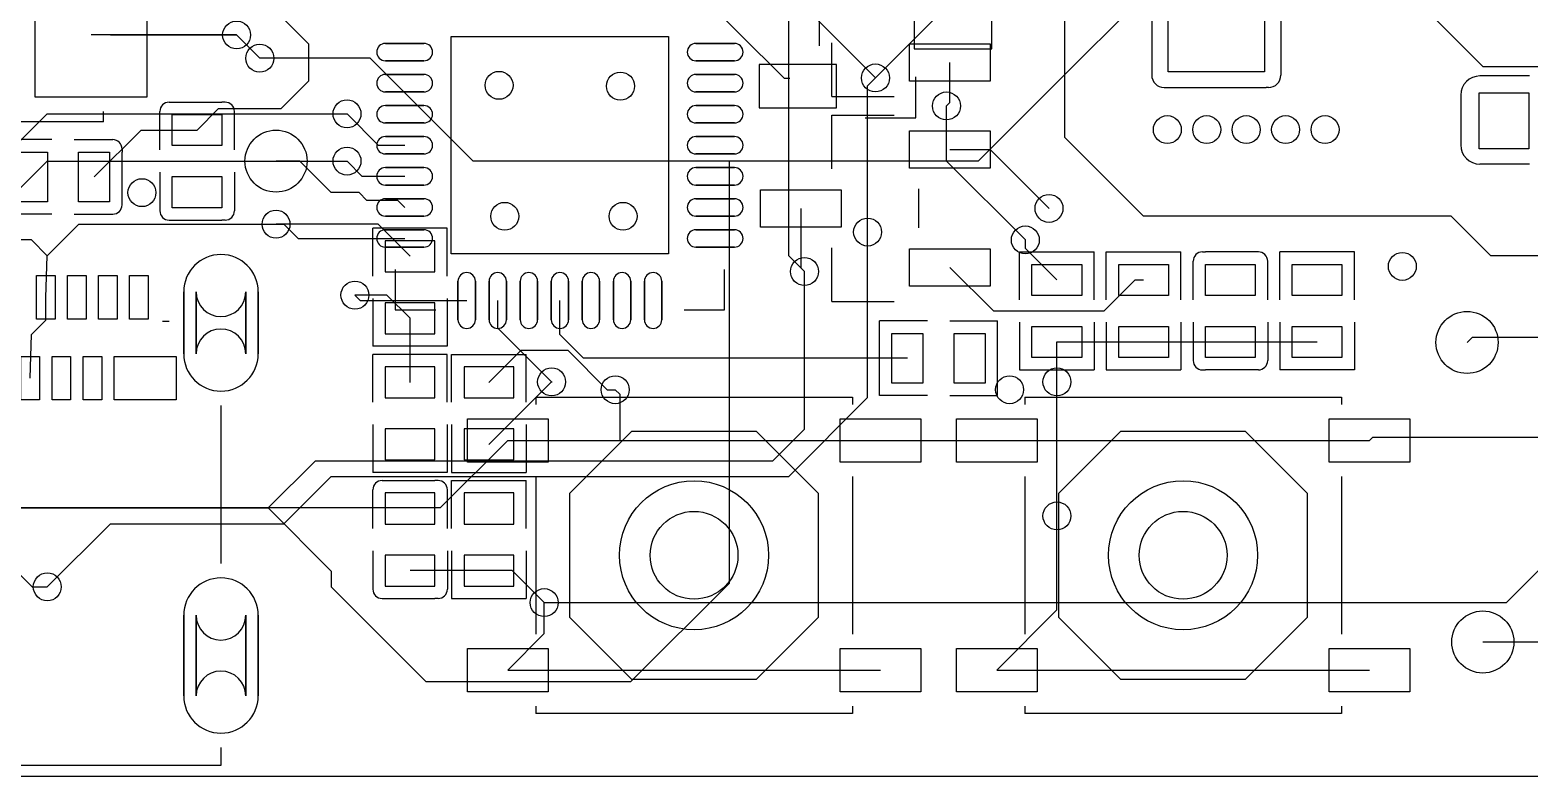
# Model space of a CAD drawing. Header units: millimetres. Extents: x 0 to 60, y 0 to 60.
# Drawn here: x 14.45 to 38.59, y 0 to 12.02 of the extents above; entities that cross this region are included whole.
import ezdxf

# ---------------------------------------------------------------- set-up
doc = ezdxf.new("R2010")
doc.units = ezdxf.units.MM

msp = doc.modelspace()

# ---------------------------------------------------------------- linework, layer by layer
for points in [[(22.733, 2.794), (38.227, 2.794), (43.815, 8.382), (43.815, 8.636), (49.147, 13.968), (49.655, 13.968), (53.594, 17.907), (56.642, 20.955), (56.642, 35.814), (56.134, 36.322), (51.943, 36.322), (50.673, 37.592), (39.878, 37.592)], [(6.223, 32.512), (4.953, 31.242), (4.953, 6.985), (8.29, 3.648), (13.888, 3.648), (14.488, 3.048), (14.732, 3.048)], [(33.599, 15.4), (33.599, 13.787), (29.718, 9.906), (21.59, 9.906), (19.931, 11.565), (18.153, 11.565)], [(3.683, 14.732), (2.286, 13.335), (2.286, 6.604), (4.572, 4.318), (18.288, 4.318), (19.304, 3.302), (19.304, 3.048), (20.828, 1.524), (24.13, 1.524), (25.715, 3.109), (25.715, 9.906)], [(22.146, 5.405), (21.059, 4.318), (9.525, 4.318), (7.62, 6.223), (7.62, 13.081), (6.223, 14.478), (6.223, 14.732)], [(26.924, 8.128), (26.67, 8.382), (26.67, 14.351), (27.178, 14.859), (31.242, 14.859), (31.445, 14.656), (31.808, 14.656)], [(38.948, 8.382), (38.948, 8.382), (37.973, 8.382), (37.338, 9.017), (32.385, 9.017), (31.115, 10.287), (31.115, 12.192), (32.766, 13.843), (33.553, 13.843)], [(35.941, 13.335), (37.846, 11.43), (39.624, 11.43)], [(17.145, 10.406), (17.49, 10.752), (18.496, 10.752), (18.943, 11.199), (18.943, 11.791), (17.907, 12.827)], [(25.138, 12.7), (26.596, 11.242), (26.69, 11.242)], [(28.067, 11.247), (28.067, 11.247), (26.868, 12.446)], [(27.167, 11.765), (27.167, 12.365)], [(32.515, 12.342), (32.515, 11.292)], [(34.595, 12.342), (34.595, 11.292)], [(28.067, 11.247), (29.012, 12.192), (29.19, 12.192)], [(17.78, 11.938), (15.436, 11.938)], [(15.748, 11.938), (15.748, 11.938), (17.78, 11.938)], [(18.154, 11.564), (17.78, 11.938)], [(17.78, 11.938), (17.78, 11.938), (18.154, 11.564)], [(27.366, 10.946), (27.366, 11.81)], [(29.21, 10.795), (29.266, 10.851), (29.266, 11.496)], [(27.902, 10.605), (28.717, 10.605), (28.717, 11.265)], [(27.94, 8.763), (27.94, 11.119), (28.067, 11.246)], [(38.6, 11.278), (37.8, 11.278)], [(27.366, 10.946), (28.366, 10.946)], [(32.715, 11.092), (32.755, 11.092)], [(32.735, 11.092), (32.755, 11.092)], [(32.755, 11.092), (34.355, 11.092)], [(34.395, 11.092), (34.355, 11.092)], [(37.49, 10.968), (37.49, 10.168)], [(12.7, 8.636), (14.732, 10.668), (19.558, 10.668)], [(15.635, 10.538), (15.635, 10.707)], [(16.545, 10.086), (16.545, 10.706)], [(16.695, 10.856), (16.745, 10.856)], [(16.745, 10.856), (17.545, 10.856)], [(17.595, 10.856), (17.545, 10.856)], [(17.745, 10.086), (17.745, 10.706)], [(20.488, 10.16), (20.066, 10.16), (19.558, 10.668)], [(27.366, 9.78), (27.366, 10.644)], [(27.366, 10.644), (28.366, 10.644)], [(30.48, 8.636), (29.21, 9.906), (29.21, 10.795)], [(15.635, 10.538), (11.035, 10.538)], [(15.486, 9.652), (16.241, 10.406), (17.145, 10.406)], [(14.709, 7.711), (14.732, 8.382), (14.478, 8.636), (14.211, 8.636), (12.705, 10.145), (11.712, 10.145)], [(14.806, 10.252), (14.186, 10.252)], [(15.166, 10.252), (15.786, 10.252)], [(13.335, 8.509), (14.732, 9.906), (19.558, 9.906)], [(15.936, 10.102), (15.936, 10.052)], [(15.936, 9.252), (15.936, 10.052)], [(20.488, 9.159), (20.376, 9.271), (19.878, 9.271), (19.751, 9.398), (19.304, 9.398), (18.796, 9.906), (18.415, 9.906)], [(20.488, 9.66), (19.804, 9.66), (19.558, 9.906)], [(29.266, 10.094), (29.911, 10.094), (30.861, 9.144)], [(36.02, 5.405), (36.076, 5.461), (42.545, 5.461), (43.815, 6.731), (43.815, 9.906)], [(16.545, 9.726), (16.545, 9.106)], [(17.745, 9.726), (17.745, 9.106)], [(38.6, 9.858), (37.8, 9.858)], [(28.766, 8.83), (28.766, 9.458)], [(15.936, 9.202), (15.936, 9.252)], [(14.806, 9.052), (14.186, 9.052)], [(15.166, 9.052), (15.786, 9.052)], [(16.695, 8.956), (16.745, 8.956)], [(16.745, 8.956), (17.545, 8.956)], [(17.595, 8.956), (17.545, 8.956)], [(26.924, 8.128), (26.868, 8.184), (26.868, 9.144)], [(1.27, 8.763), (5.715, 4.318), (18.288, 4.318), (19.05, 5.08), (26.416, 5.08), (26.924, 5.588), (26.924, 8.128)], [(14.732, 8.382), (15.24, 8.89), (18.542, 8.89), (18.773, 8.659), (20.488, 8.659)], [(14.732, 3.048), (15.748, 4.064), (18.542, 4.064), (19.304, 4.826), (26.67, 4.826), (27.94, 6.096), (27.94, 8.763)], [(20.574, 8.374), (20.058, 8.89), (18.415, 8.89)], [(21.173, 8.824), (19.973, 8.824)], [(19.973, 8.054), (19.973, 8.824)], [(21.173, 8.054), (21.173, 8.824)], [(27.366, 7.644), (27.366, 8.508)], [(30.988, 7.993), (30.48, 8.501), (30.48, 8.636)], [(30.387, 8.443), (31.587, 8.443)], [(30.387, 7.673), (30.387, 8.443)], [(31.587, 7.673), (31.587, 8.443)], [(31.784, 8.443), (32.984, 8.443)], [(31.784, 7.673), (31.784, 8.443)], [(32.984, 7.673), (32.984, 8.443)], [(33.182, 7.673), (33.182, 8.293)], [(33.332, 8.443), (33.382, 8.443)], [(34.182, 8.443), (33.382, 8.443)], [(34.232, 8.443), (34.182, 8.443)], [(34.382, 7.673), (34.382, 8.293)], [(35.778, 8.443), (34.578, 8.443)], [(34.578, 7.673), (34.578, 8.443)], [(35.778, 7.673), (35.778, 8.443)], [(20.336, 8.161), (20.336, 7.511), (20.986, 7.511)], [(24.986, 7.511), (25.636, 7.511), (25.636, 8.161)], [(29.266, 8.194), (29.967, 7.493), (31.75, 7.493), (32.25, 7.993), (32.385, 7.993)], [(19.685, 7.747), (19.771, 7.661), (21.486, 7.661)], [(20.574, 7.374), (20.201, 7.747), (19.685, 7.747)], [(14.458, 6.411), (14.478, 7.112), (14.709, 7.343), (14.709, 7.711)], [(19.973, 7.694), (19.973, 6.924)], [(21.173, 7.694), (21.173, 6.924)], [(22.852, 6.35), (21.986, 7.216), (21.986, 7.661)], [(28.583, 6.731), (23.368, 6.731), (22.987, 7.112), (22.987, 7.661)], [(27.366, 7.644), (28.366, 7.644)], [(16.586, 7.326), (16.697, 7.326)], [(20.574, 6.342), (20.574, 7.374)], [(28.132, 6.131), (28.132, 7.331)], [(28.902, 7.331), (28.132, 7.331)], [(29.262, 7.331), (30.032, 7.331)], [(30.032, 6.131), (30.032, 7.331)], [(30.387, 7.313), (30.387, 6.543)], [(31.587, 7.313), (31.587, 6.543)], [(31.784, 7.313), (31.784, 6.543)], [(32.984, 7.313), (32.984, 6.543)], [(33.182, 7.313), (33.182, 6.693)], [(34.382, 7.313), (34.382, 6.693)], [(34.578, 7.313), (34.578, 6.543)], [(35.778, 7.313), (35.778, 6.543)], [(37.592, 6.985), (37.678, 7.071), (40.259, 7.071)], [(21.173, 6.924), (19.973, 6.924)], [(21.173, 6.792), (19.973, 6.792)], [(19.973, 6.022), (19.973, 6.792)], [(21.173, 6.022), (21.173, 6.792)], [(21.243, 6.792), (22.443, 6.792)], [(21.243, 6.022), (21.243, 6.792)], [(21.844, 6.342), (22.36, 6.858), (23.114, 6.858), (23.749, 6.223), (23.876, 6.223)], [(22.443, 6.022), (22.443, 6.792)], [(30.988, 6.35), (30.988, 6.993)], [(30.988, 6.993), (32.385, 6.993)], [(32.385, 6.993), (33.782, 6.993)], [(33.782, 6.993), (35.179, 6.993)], [(30.387, 6.543), (31.587, 6.543)], [(31.784, 6.543), (32.984, 6.543)], [(33.332, 6.543), (33.382, 6.543)], [(34.182, 6.543), (33.382, 6.543)], [(34.232, 6.543), (34.182, 6.543)], [(35.778, 6.543), (34.578, 6.543)], [(21.844, 5.342), (22.852, 6.35), (22.86, 6.35)], [(30.988, 4.191), (30.988, 6.35)], [(22.596, 6.106), (27.696, 6.106)], [(22.596, 6.106), (22.596, 5.987)], [(23.876, 6.223), (23.949, 6.15), (23.949, 5.405)], [(27.696, 6.106), (27.696, 5.987)], [(28.902, 6.131), (28.132, 6.131)], [(29.262, 6.131), (30.032, 6.131)], [(30.47, 6.106), (35.57, 6.106)], [(30.47, 6.106), (30.47, 5.987)], [(35.57, 6.106), (35.57, 5.987)], [(17.528, 5.97), (17.528, 3.422)], [(19.973, 5.662), (19.973, 4.892)], [(21.173, 5.662), (21.173, 4.892)], [(21.243, 5.662), (21.243, 4.892)], [(22.443, 5.662), (22.443, 4.892)], [(22.146, 5.405), (28.146, 5.405)], [(28.146, 5.405), (30.02, 5.405)], [(30.02, 5.405), (36.02, 5.405)], [(21.173, 4.892), (19.973, 4.892)], [(21.243, 4.892), (22.443, 4.892)], [(19.974, 3.99), (19.974, 4.61)], [(20.124, 4.76), (20.174, 4.76)], [(20.174, 4.76), (20.974, 4.76)], [(21.024, 4.76), (20.974, 4.76)], [(21.174, 3.99), (21.174, 4.61)], [(21.243, 4.76), (22.443, 4.76)], [(21.243, 3.99), (21.243, 4.76)], [(22.443, 3.99), (22.443, 4.76)], [(22.596, 4.825), (22.596, 2.287)], [(27.696, 4.825), (27.696, 2.287)], [(30.47, 4.825), (30.47, 2.287)], [(35.57, 4.825), (35.57, 2.287)], [(30.02, 1.707), (30.988, 2.675), (30.988, 4.191)], [(19.974, 3.63), (19.974, 3.01)], [(21.174, 3.63), (21.174, 3.01)], [(21.243, 3.63), (21.243, 2.86)], [(22.443, 3.63), (22.443, 2.86)], [(21.844, 3.31), (20.574, 3.31), (20.574, 3.31)], [(22.733, 2.794), (22.217, 3.31), (21.844, 3.31)], [(20.124, 2.86), (20.174, 2.86)], [(20.174, 2.86), (20.974, 2.86)], [(21.024, 2.86), (20.974, 2.86)], [(21.243, 2.86), (22.443, 2.86)], [(22.146, 1.707), (22.733, 2.294), (22.733, 2.794)], [(40.259, 2.073), (40.173, 2.159), (37.846, 2.159)], [(22.146, 1.707), (28.146, 1.707)], [(30.02, 1.707), (36.02, 1.707)], [(22.596, 1.125), (22.596, 1.006)], [(27.696, 1.006), (22.596, 1.006)], [(27.696, 1.125), (27.696, 1.006)], [(30.47, 1.125), (30.47, 1.006)], [(35.57, 1.006), (30.47, 1.006)], [(35.57, 1.125), (35.57, 1.006)], [(17.528, 0.46), (17.528, 0.171)], [(1.25, 0), (58.75, 0)], [(17.528, 0.171), (8.888, 0.171)]]:
    msp.add_lwpolyline(points)
for points in [[(14.535, 12.938), (16.335, 12.938), (16.335, 10.938), (14.535, 10.938)], [(28.692, 12.415), (28.692, 11.715), (29.942, 11.715), (29.942, 12.415)], [(32.78, 11.342), (32.78, 12.342), (34.33, 12.342), (34.33, 11.342)], [(21.236, 11.911), (24.736, 11.911), (24.736, 8.411), (21.236, 8.411)], [(20.796, 11.802), (20.176, 11.802)], [(25.796, 11.802), (25.176, 11.802)], [(29.916, 11.196), (28.616, 11.196), (28.616, 11.796), (29.916, 11.796)], [(20.796, 11.522), (20.176, 11.522)], [(25.796, 11.522), (25.176, 11.522)], [(26.192, 11.465), (26.192, 10.765), (27.442, 10.765), (27.442, 11.465)], [(20.796, 11.302), (20.176, 11.302)], [(25.796, 11.302), (25.176, 11.302)], [(20.796, 11.022), (20.176, 11.022)], [(25.796, 11.022), (25.176, 11.022)], [(37.788, 11.006), (38.588, 11.006), (38.588, 10.106), (37.788, 10.106)], [(16.745, 10.156), (16.745, 10.656), (17.545, 10.656), (17.545, 10.156)], [(20.796, 10.801), (20.176, 10.801)], [(25.796, 10.801), (25.176, 10.801)], [(20.796, 10.521), (20.176, 10.521)], [(25.796, 10.521), (25.176, 10.521)], [(29.916, 9.794), (28.616, 9.794), (28.616, 10.394), (29.916, 10.394)], [(20.796, 10.301), (20.176, 10.301)], [(25.796, 10.301), (25.176, 10.301)], [(14.736, 9.252), (14.236, 9.252), (14.236, 10.052), (14.736, 10.052)], [(15.736, 9.252), (15.236, 9.252), (15.236, 10.052), (15.736, 10.052)], [(20.796, 10.021), (20.176, 10.021)], [(25.796, 10.021), (25.176, 10.021)], [(16.745, 9.156), (16.745, 9.656), (17.545, 9.656), (17.545, 9.156)], [(20.796, 9.801), (20.176, 9.801)], [(25.796, 9.801), (25.176, 9.801)], [(20.796, 9.521), (20.176, 9.521)], [(25.796, 9.521), (25.176, 9.521)], [(27.516, 8.844), (26.216, 8.844), (26.216, 9.444), (27.516, 9.444)], [(20.796, 9.3), (20.176, 9.3)], [(25.796, 9.3), (25.176, 9.3)], [(20.796, 9.02), (20.176, 9.02)], [(25.796, 9.02), (25.176, 9.02)], [(20.796, 8.8), (20.176, 8.8)], [(25.796, 8.8), (25.176, 8.8)], [(20.973, 8.124), (20.973, 8.624), (20.173, 8.624), (20.173, 8.124)], [(20.796, 8.52), (20.176, 8.52)], [(25.796, 8.52), (25.176, 8.52)], [(29.916, 7.894), (28.616, 7.894), (28.616, 8.494), (29.916, 8.494)], [(30.587, 7.743), (30.587, 8.243), (31.387, 8.243), (31.387, 7.743)], [(31.984, 7.743), (31.984, 8.243), (32.784, 8.243), (32.784, 7.743)], [(34.182, 8.243), (34.182, 7.743), (33.382, 7.743), (33.382, 8.243)], [(35.578, 8.243), (35.578, 7.743), (34.778, 7.743), (34.778, 8.243)], [(14.558, 8.061), (14.858, 8.061), (14.858, 7.361), (14.558, 7.361)], [(15.058, 8.061), (15.358, 8.061), (15.358, 7.361), (15.058, 7.361)], [(15.558, 8.061), (15.858, 8.061), (15.858, 7.361), (15.558, 7.361)], [(16.058, 8.061), (16.358, 8.061), (16.358, 7.361), (16.058, 7.361)], [(21.345, 7.351), (21.345, 7.971)], [(21.625, 7.351), (21.625, 7.971)], [(21.845, 7.351), (21.845, 7.971)], [(22.125, 7.351), (22.125, 7.971)], [(22.346, 7.351), (22.346, 7.971)], [(22.626, 7.351), (22.626, 7.971)], [(22.846, 7.351), (22.846, 7.971)], [(23.126, 7.351), (23.126, 7.971)], [(23.346, 7.351), (23.346, 7.971)], [(23.626, 7.351), (23.626, 7.971)], [(23.847, 7.351), (23.847, 7.971)], [(24.127, 7.351), (24.127, 7.971)], [(24.347, 7.351), (24.347, 7.971)], [(24.627, 7.351), (24.627, 7.971)], [(16.928, 6.801), (16.928, 7.801)], [(17.128, 7.801), (17.128, 6.801)], [(17.928, 7.801), (17.928, 6.801)], [(18.128, 6.801), (18.128, 7.801)], [(20.973, 7.124), (20.973, 7.624), (20.173, 7.624), (20.173, 7.124)], [(30.587, 6.743), (30.587, 7.243), (31.387, 7.243), (31.387, 6.743)], [(31.984, 6.743), (31.984, 7.243), (32.784, 7.243), (32.784, 6.743)], [(34.182, 7.243), (34.182, 6.743), (33.382, 6.743), (33.382, 7.243)], [(35.578, 7.243), (35.578, 6.743), (34.778, 6.743), (34.778, 7.243)], [(28.832, 6.331), (28.332, 6.331), (28.332, 7.131), (28.832, 7.131)], [(29.832, 6.331), (29.332, 6.331), (29.332, 7.131), (29.832, 7.131)], [(14.308, 6.761), (14.608, 6.761), (14.608, 6.061), (14.308, 6.061)], [(14.808, 6.761), (15.108, 6.761), (15.108, 6.061), (14.808, 6.061)], [(15.308, 6.761), (15.608, 6.761), (15.608, 6.061), (15.308, 6.061)], [(15.808, 6.761), (16.808, 6.761), (16.808, 6.061), (15.808, 6.061)], [(20.973, 6.092), (20.973, 6.592), (20.173, 6.592), (20.173, 6.092)], [(21.443, 6.592), (21.443, 6.092), (22.243, 6.092), (22.243, 6.592)], [(20.973, 5.092), (20.973, 5.592), (20.173, 5.592), (20.173, 5.092)], [(21.443, 5.592), (21.443, 5.092), (22.243, 5.092), (22.243, 5.592)], [(21.496, 5.756), (22.796, 5.756), (22.796, 5.056), (21.496, 5.056)], [(24.146, 5.556), (26.146, 5.556), (26.146, 5.556), (27.146, 4.556), (27.146, 2.556), (26.146, 1.556), (24.146, 1.556), (23.146, 2.556), (23.146, 4.556), (23.146, 4.556), (24.146, 5.556)], [(27.496, 5.756), (28.796, 5.756), (28.796, 5.056), (27.496, 5.056)], [(29.37, 5.756), (30.67, 5.756), (30.67, 5.056), (29.37, 5.056)], [(32.02, 5.556), (34.02, 5.556), (34.02, 5.556), (35.02, 4.556), (35.02, 2.556), (34.02, 1.556), (32.02, 1.556), (31.02, 2.556), (31.02, 4.556), (31.02, 4.556), (32.02, 5.556)], [(35.37, 5.756), (36.67, 5.756), (36.67, 5.056), (35.37, 5.056)], [(20.174, 4.56), (20.174, 4.06), (20.974, 4.06), (20.974, 4.56)], [(21.443, 4.56), (21.443, 4.06), (22.243, 4.06), (22.243, 4.56)], [(20.174, 3.56), (20.174, 3.06), (20.974, 3.06), (20.974, 3.56)], [(21.443, 3.56), (21.443, 3.06), (22.243, 3.06), (22.243, 3.56)], [(16.928, 1.291), (16.928, 2.591)], [(17.128, 2.591), (17.128, 1.291)], [(17.928, 2.591), (17.928, 1.291)], [(18.128, 1.291), (18.128, 2.591)], [(21.496, 2.056), (22.796, 2.056), (22.796, 1.356), (21.496, 1.356)], [(27.496, 2.056), (28.796, 2.056), (28.796, 1.356), (27.496, 1.356)], [(29.37, 2.056), (30.67, 2.056), (30.67, 1.356), (29.37, 1.356)], [(35.37, 2.056), (36.67, 2.056), (36.67, 1.356), (35.37, 1.356)]]:
    msp.add_lwpolyline(points, close=True)
for centre, radius in [((17.78, 11.938), 0.225), ((18.154, 11.564), 0.225), ((22.006, 11.127), 0.225), ((28.067, 11.246), 0.225), ((23.961, 11.114), 0.225), ((19.558, 10.668), 0.225), ((29.21, 10.795), 0.225), ((32.766, 10.414), 0.225), ((33.401, 10.414), 0.225), ((34.036, 10.414), 0.225), ((34.671, 10.414), 0.225), ((35.306, 10.414), 0.225), ((18.415, 9.906), 0.5), ((19.558, 9.906), 0.225), ((16.256, 9.398), 0.225), ((22.098, 9.017), 0.225), ((24.003, 9.017), 0.225), ((30.861, 9.144), 0.225), ((18.415, 8.89), 0.225), ((27.94, 8.763), 0.225), ((30.48, 8.636), 0.225), ((26.924, 8.128), 0.225), ((36.55, 8.21), 0.225), ((19.685, 7.747), 0.225), ((37.592, 6.985), 0.5), ((22.852, 6.35), 0.225), ((30.988, 6.35), 0.225), ((23.876, 6.223), 0.225), ((30.226, 6.223), 0.225), ((25.146, 3.556), 1.2), ((33.02, 3.556), 1.2), ((30.988, 4.191), 0.225), ((25.146, 3.556), 0.707), ((33.02, 3.556), 0.707), ((14.732, 3.048), 0.225), ((22.733, 2.794), 0.225), ((37.846, 2.159), 0.5)]:
    msp.add_circle(centre, radius)
for centre, radius, start, end in [((20.176, 11.662), 0.14, 90, 270), ((20.796, 11.662), 0.14, 270, 90), ((25.176, 11.662), 0.14, 90, 270), ((25.796, 11.662), 0.14, 270, 90), ((20.176, 11.162), 0.14, 90, 270), ((20.796, 11.162), 0.14, 270, 90), ((25.176, 11.162), 0.14, 90, 270), ((25.796, 11.162), 0.14, 270, 90), ((32.715, 11.292), 0.2, 180, 270), ((34.395, 11.292), 0.2, 270, 0), ((37.8, 10.968), 0.31, 90, 180), ((16.695, 10.706), 0.15, 90, 180), ((17.595, 10.706), 0.15, 0, 90), ((20.176, 10.661), 0.14, 90, 270), ((20.796, 10.661), 0.14, 270, 90), ((25.176, 10.661), 0.14, 90, 270), ((25.796, 10.661), 0.14, 270, 90), ((15.786, 10.102), 0.15, 360, 90), ((20.176, 10.161), 0.14, 90, 270), ((20.796, 10.161), 0.14, 270, 90), ((25.176, 10.161), 0.14, 90, 270), ((25.796, 10.161), 0.14, 270, 90), ((37.8, 10.168), 0.31, 180, 270), ((20.176, 9.661), 0.14, 90, 270), ((20.796, 9.661), 0.14, 270, 90), ((25.176, 9.661), 0.14, 90, 270), ((25.796, 9.661), 0.14, 270, 90), ((15.786, 9.202), 0.15, 270, 360), ((20.176, 9.16), 0.14, 90, 270), ((20.796, 9.16), 0.14, 270, 90), ((25.176, 9.16), 0.14, 90, 270), ((25.796, 9.16), 0.14, 270, 90), ((16.695, 9.106), 0.15, 180, 270), ((17.595, 9.106), 0.15, 270, 0), ((20.176, 8.66), 0.14, 90, 270), ((20.796, 8.66), 0.14, 270, 90), ((25.176, 8.66), 0.14, 90, 270), ((25.796, 8.66), 0.14, 270, 90), ((17.528, 7.801), 0.6, 0, 180), ((33.332, 8.293), 0.15, 90, 180), ((34.232, 8.293), 0.15, 0, 90), ((21.485, 7.971), 0.14, 0, 180), ((21.985, 7.971), 0.14, 0, 180), ((22.486, 7.971), 0.14, 0, 180), ((22.986, 7.971), 0.14, 0, 180), ((23.486, 7.971), 0.14, 0, 180), ((23.987, 7.971), 0.14, 0, 180), ((24.487, 7.971), 0.14, 0, 180), ((17.528, 7.801), 0.4, 180, 0), ((21.485, 7.351), 0.14, 180, 0), ((21.985, 7.351), 0.14, 180, 0), ((22.486, 7.351), 0.14, 180, 0), ((22.986, 7.351), 0.14, 180, 0), ((23.486, 7.351), 0.14, 180, 0), ((23.987, 7.351), 0.14, 180, 0), ((24.487, 7.351), 0.14, 180, 0), ((17.528, 6.801), 0.4, 0, 180), ((17.528, 6.801), 0.6, 180, 0), ((33.332, 6.693), 0.15, 180, 270), ((34.232, 6.693), 0.15, 270, 0), ((20.124, 4.61), 0.15, 90, 180), ((21.024, 4.61), 0.15, 0, 90), ((17.528, 2.591), 0.6, 0, 180), ((20.124, 3.01), 0.15, 180, 270), ((21.024, 3.01), 0.15, 270, 0), ((17.528, 2.591), 0.4, 180, 0), ((17.528, 1.291), 0.4, 0, 180), ((17.528, 1.291), 0.6, 180, 0)]:
    msp.add_arc(centre, radius, start, end)

doc.saveas('drawing.dxf')
